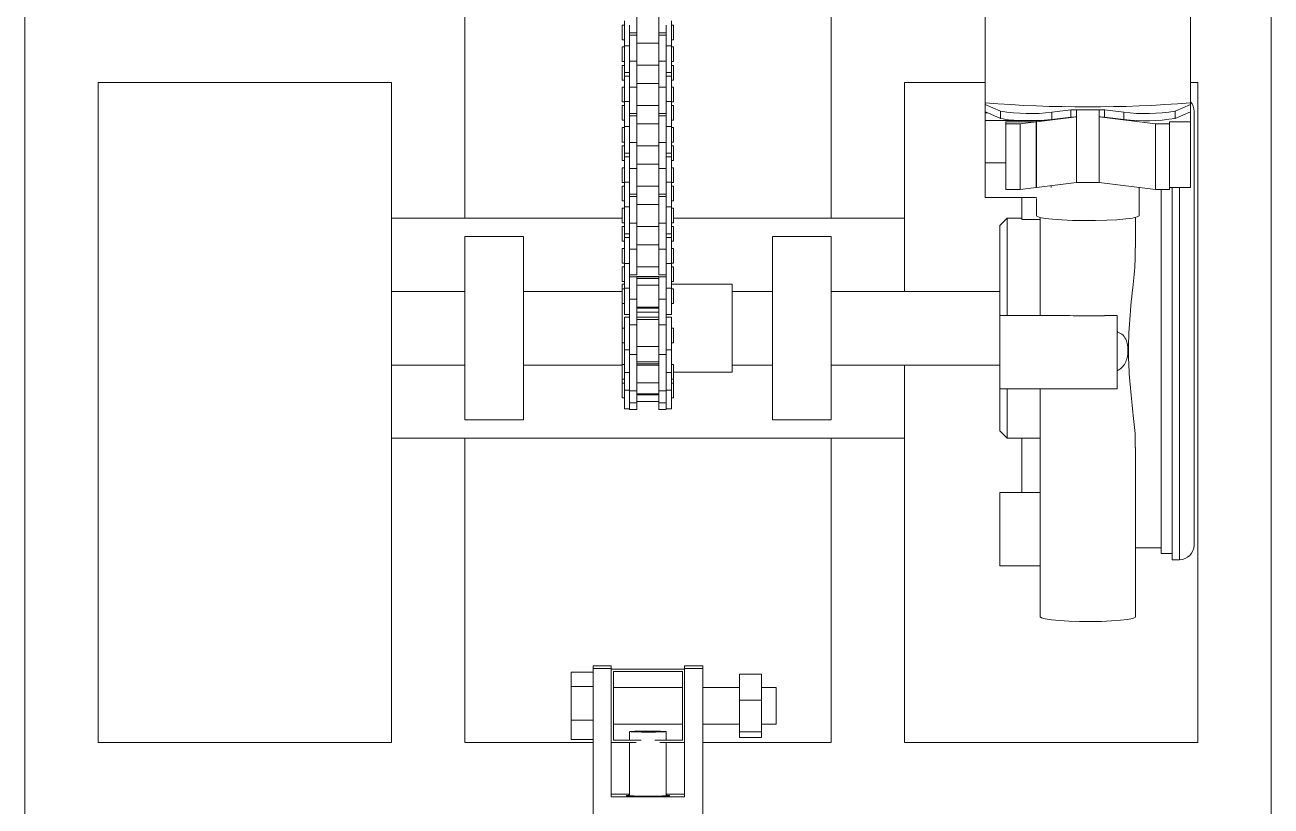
# Model space of a CAD drawing. Header units: millimetres. Extents: x 0 to 1189, y 0 to 841.
# Drawn here: x 522.27 to 556.27, y 634.56 to 655.87 of the extents above; entities that cross this region are included whole.
import ezdxf

# ---------------------------------------------------------------- set-up
doc = ezdxf.new("R2010")
doc.units = ezdxf.units.MM

msp = doc.modelspace()

# ---------------------------------------------------------------- linework, layer by layer
at = {"color": 7, "linetype": 'Continuous', "lineweight": 15}
for p, q in [((534.27, 674.737), (534.27, 650.595)), ((544.27, 674.737), (544.27, 650.595)), ((522.27, 634.296), (522.27, 670.737)), ((556.27, 634.296), (556.27, 670.737)), ((538.97, 656.371), (538.97, 655.652)), ((539.57, 656.371), (539.57, 655.652)), ((548.47, 656.383), (548.47, 653.742)), ((554.07, 656.383), (554.07, 653.742)), ((538.63, 655.867), (538.57, 655.867)), ((538.57, 655.867), (538.57, 655.467)), ((538.63, 655.981), (538.63, 655.303)), ((538.77, 655.862), (538.77, 655.383)), ((539.77, 655.862), (539.77, 655.383)), ((539.91, 655.981), (539.91, 655.303)), ((539.97, 655.867), (539.91, 655.867)), ((539.97, 655.867), (539.97, 655.467)), ((538.77, 655.652), (538.97, 655.652)), ((538.97, 655.592), (538.77, 655.592)), ((538.97, 655.592), (538.97, 655.652)), ((538.97, 655.592), (538.97, 654.882)), ((539.57, 655.652), (539.77, 655.652)), ((539.57, 655.592), (539.57, 655.652)), ((539.77, 655.592), (539.57, 655.592)), ((539.57, 655.592), (539.57, 654.882)), ((538.57, 655.467), (538.63, 655.467)), ((538.63, 655.272), (538.57, 655.272)), ((538.57, 654.872), (538.57, 655.272)), ((538.63, 655.303), (538.77, 655.303)), ((538.63, 655.303), (538.63, 654.572)), ((538.77, 655.383), (538.77, 654.882)), ((539.57, 655.372), (538.97, 655.372)), ((539.77, 655.383), (539.77, 654.882)), ((539.91, 655.303), (539.77, 655.303)), ((539.91, 655.467), (539.97, 655.467)), ((539.91, 655.303), (539.91, 654.572)), ((539.97, 655.272), (539.91, 655.272)), ((539.97, 654.872), (539.97, 655.272)), ((538.57, 654.872), (538.63, 654.872)), ((538.77, 654.882), (538.97, 654.882)), ((538.77, 654.882), (538.77, 654.171)), ((538.97, 654.882), (538.97, 654.171)), ((539.77, 654.882), (539.57, 654.882)), ((539.57, 654.882), (539.57, 654.171)), ((539.77, 654.882), (539.77, 654.171)), ((539.91, 654.872), (539.97, 654.872)), ((538.63, 654.767), (538.57, 654.767)), ((538.57, 654.767), (538.57, 654.367)), ((538.63, 654.572), (538.77, 654.572)), ((538.63, 654.472), (538.63, 654.572)), ((538.97, 654.772), (539.57, 654.772)), ((539.77, 654.572), (539.91, 654.572)), ((539.97, 654.767), (539.91, 654.767)), ((539.91, 654.472), (539.91, 654.572)), ((539.97, 654.767), (539.97, 654.367)), ((524.27, 636.296), (524.27, 654.296)), ((524.27, 654.296), (532.27, 654.296)), ((532.27, 654.296), (532.27, 650.595)), ((538.57, 654.367), (538.63, 654.367)), ((538.63, 654.172), (538.57, 654.172)), ((538.57, 653.772), (538.57, 654.172)), ((538.77, 654.472), (538.63, 654.472)), ((538.63, 654.472), (538.63, 653.781)), ((538.77, 654.171), (538.77, 653.672)), ((538.77, 654.171), (538.97, 654.171)), ((539.57, 654.272), (538.97, 654.272)), ((538.97, 654.171), (538.97, 653.452)), ((539.77, 654.171), (539.57, 654.171)), ((539.57, 654.171), (539.57, 653.452)), ((539.91, 654.472), (539.77, 654.472)), ((539.77, 654.171), (539.77, 653.672)), ((539.91, 654.472), (539.91, 653.781)), ((539.91, 654.367), (539.97, 654.367)), ((539.97, 654.172), (539.91, 654.172)), ((539.97, 653.772), (539.97, 654.172)), ((546.27, 654.296), (546.27, 650.595)), ((548.47, 654.296), (546.27, 654.296)), ((548.47, 654.183), (548.47, 654.183)), ((548.47, 654.072), (548.47, 654.183)), ((554.27, 654.296), (554.07, 654.296)), ((554.07, 654.281), (554.07, 654.281)), ((554.07, 654.281), (554.07, 654.072)), ((554.27, 636.296), (554.27, 654.296)), ((548.47, 653.696), (548.47, 654.082)), ((554.071, 653.696), (554.07, 654.082)), ((538.57, 653.772), (538.63, 653.772)), ((538.63, 653.667), (538.57, 653.667)), ((538.57, 653.667), (538.57, 653.267)), ((538.63, 653.781), (538.77, 653.781)), ((538.63, 653.781), (538.63, 653.103)), ((538.77, 653.662), (538.77, 653.103)), ((538.97, 653.672), (539.57, 653.672)), ((539.91, 653.781), (539.77, 653.781)), ((539.77, 653.672), (539.77, 653.103)), ((539.91, 653.781), (539.91, 653.103)), ((539.91, 653.772), (539.97, 653.772)), ((539.97, 653.667), (539.91, 653.667)), ((539.97, 653.667), (539.97, 653.267)), ((548.891, 653.519), (548.47, 653.696)), ((548.47, 653.497), (548.47, 653.696)), ((548.54, 653.467), (548.47, 653.497)), ((548.47, 653.496), (548.47, 653.467)), ((548.891, 653.32), (548.891, 653.519)), ((550.288, 653.487), (550.81, 653.55)), ((550.288, 653.288), (550.288, 653.487)), ((550.81, 653.351), (550.81, 653.55)), ((551.576, 653.557), (550.965, 653.557)), ((550.965, 653.358), (550.965, 653.557)), ((551.576, 653.358), (551.576, 653.557)), ((552.252, 653.487), (551.73, 653.55)), ((551.73, 653.351), (551.73, 653.55)), ((552.252, 653.288), (552.252, 653.487)), ((553.65, 653.519), (554.071, 653.696)), ((553.65, 653.32), (553.65, 653.519)), ((553.65, 653.32), (554.07, 653.496)), ((554.07, 653.496), (554.071, 653.497)), ((554.07, 653.496), (554.07, 653.222)), ((554.071, 653.497), (554.071, 653.696)), ((554.17, 653.51), (554.17, 641.681)), ((538.57, 653.267), (538.63, 653.267)), ((538.77, 653.452), (538.97, 653.452)), ((538.97, 653.392), (538.77, 653.392)), ((538.97, 653.392), (538.97, 653.452)), ((538.97, 653.392), (538.97, 652.662)), ((539.57, 653.172), (538.97, 653.172)), ((539.57, 653.452), (539.77, 653.452)), ((539.57, 653.392), (539.57, 653.452)), ((539.77, 653.392), (539.57, 653.392)), ((539.57, 653.392), (539.57, 652.662)), ((539.91, 653.267), (539.97, 653.267)), ((548.47, 653.261), (548.47, 653.467)), ((548.54, 653.467), (548.47, 653.467)), ((548.47, 653.261), (549.472, 653.261)), ((548.47, 652.106), (548.47, 653.261)), ((548.891, 653.32), (548.54, 653.467)), ((549.038, 653.222), (549.861, 653.222)), ((549.038, 653.168), (549.038, 653.222)), ((549.424, 653.168), (549.038, 653.168)), ((549.038, 651.377), (549.038, 653.168)), ((549.861, 653.222), (549.424, 653.168)), ((549.424, 651.377), (549.424, 653.168)), ((549.861, 651.431), (549.861, 653.222)), ((549.87, 653.261), (549.869, 653.261)), ((550.965, 653.358), (549.87, 653.223)), ((549.87, 653.223), (549.87, 653.261)), ((549.87, 651.432), (549.87, 653.223)), ((550.288, 653.288), (550.81, 653.351)), ((550.965, 651.567), (550.965, 653.358)), ((551.576, 651.567), (551.576, 653.358)), ((553.116, 653.168), (551.576, 653.358)), ((552.252, 653.288), (551.73, 653.351)), ((553.116, 651.377), (553.116, 653.168)), ((553.503, 653.168), (553.116, 653.168)), ((554.07, 653.222), (553.503, 653.222)), ((553.503, 653.222), (553.503, 653.168)), ((553.503, 651.377), (553.503, 653.168)), ((554.07, 651.431), (554.07, 653.222)), ((538.63, 653.072), (538.57, 653.072)), ((538.57, 652.672), (538.57, 653.072)), ((538.63, 653.103), (538.63, 652.372)), ((538.63, 653.103), (538.77, 653.103)), ((538.77, 653.103), (538.77, 652.662)), ((539.77, 653.103), (539.77, 652.662)), ((539.91, 653.103), (539.77, 653.103)), ((539.91, 653.103), (539.91, 652.372)), ((539.97, 653.072), (539.91, 653.072)), ((539.97, 652.672), (539.97, 653.072)), ((538.57, 652.672), (538.63, 652.672)), ((538.63, 652.567), (538.57, 652.567)), ((538.57, 652.567), (538.57, 652.167)), ((538.77, 652.662), (538.97, 652.662)), ((538.77, 652.662), (538.77, 651.951)), ((538.97, 652.662), (538.97, 651.951)), ((538.97, 652.572), (539.57, 652.572)), ((539.77, 652.662), (539.57, 652.662)), ((539.57, 652.662), (539.57, 651.951)), ((539.77, 652.662), (539.77, 651.951)), ((539.91, 652.672), (539.97, 652.672)), ((539.97, 652.567), (539.91, 652.567)), ((539.97, 652.567), (539.97, 652.167)), ((538.57, 652.167), (538.63, 652.167)), ((538.63, 652.372), (538.77, 652.372)), ((538.63, 652.273), (538.63, 652.372)), ((538.77, 652.273), (538.63, 652.273)), ((538.63, 652.273), (538.63, 651.581)), ((539.77, 652.372), (539.91, 652.372)), ((539.91, 652.273), (539.77, 652.273)), ((539.91, 652.273), (539.91, 652.372)), ((539.91, 652.273), (539.91, 651.581)), ((539.91, 652.167), (539.97, 652.167)), ((538.63, 651.973), (538.57, 651.973)), ((538.57, 651.573), (538.57, 651.973)), ((538.77, 651.951), (538.97, 651.951)), ((538.77, 651.951), (538.77, 651.473)), ((539.57, 652.073), (538.97, 652.073)), ((538.97, 651.951), (538.97, 651.253)), ((539.77, 651.951), (539.57, 651.951)), ((539.57, 651.951), (539.57, 651.253)), ((539.77, 651.951), (539.77, 651.473)), ((539.97, 651.973), (539.91, 651.973)), ((539.97, 651.573), (539.97, 651.973)), ((549.038, 652.106), (548.47, 652.106)), ((548.47, 651.165), (548.47, 652.106)), ((549.87, 652.106), (549.861, 652.106)), ((538.57, 651.573), (538.63, 651.573)), ((538.63, 651.467), (538.57, 651.467)), ((538.57, 651.467), (538.57, 651.067)), ((538.63, 651.581), (538.77, 651.581)), ((538.63, 651.581), (538.63, 650.904)), ((538.77, 651.462), (538.77, 650.904)), ((538.97, 651.473), (539.57, 651.473)), ((539.91, 651.581), (539.77, 651.581)), ((539.77, 651.462), (539.77, 650.904)), ((539.91, 651.581), (539.91, 650.904)), ((539.91, 651.573), (539.97, 651.573)), ((539.97, 651.467), (539.91, 651.467)), ((539.97, 651.467), (539.97, 651.067)), ((550.965, 651.567), (549.87, 651.432)), ((550.27, 651.433), (550.27, 651.481)), ((551.576, 651.567), (550.965, 651.567)), ((553.116, 651.377), (551.576, 651.567)), ((538.77, 651.253), (538.97, 651.253)), ((538.97, 651.193), (538.77, 651.193)), ((538.97, 651.193), (538.97, 651.253)), ((538.97, 651.193), (538.97, 650.463)), ((539.57, 651.253), (539.77, 651.253)), ((539.57, 651.193), (539.57, 651.253)), ((539.77, 651.193), (539.57, 651.193)), ((539.57, 651.193), (539.57, 650.463)), ((548.47, 651.165), (549.87, 651.165)), ((549.424, 651.377), (549.038, 651.377)), ((549.861, 651.431), (549.424, 651.377)), ((549.47, 650.562), (549.47, 651.165)), ((549.87, 651.132), (549.87, 650.669)), ((552.67, 650.669), (552.67, 651.432)), ((553.503, 651.377), (553.116, 651.377)), ((553.27, 651.377), (553.27, 641.455)), ((554.07, 651.431), (553.503, 651.431)), ((553.57, 651.431), (553.57, 641.281)), ((538.57, 651.067), (538.63, 651.067)), ((538.63, 650.873), (538.57, 650.873)), ((538.57, 650.473), (538.57, 650.873)), ((538.63, 650.904), (538.77, 650.904)), ((538.63, 650.904), (538.63, 650.173)), ((538.77, 650.904), (538.77, 650.463)), ((539.57, 650.973), (538.97, 650.973)), ((539.77, 650.904), (539.77, 650.463)), ((539.91, 650.904), (539.77, 650.904)), ((539.91, 651.067), (539.97, 651.067)), ((539.91, 650.904), (539.91, 650.173)), ((539.97, 650.873), (539.91, 650.873)), ((539.97, 650.473), (539.97, 650.873)), ((538.57, 650.595), (532.27, 650.595)), ((532.27, 650.595), (532.27, 648.599)), ((538.57, 650.473), (538.63, 650.473)), ((538.77, 650.463), (538.97, 650.463)), ((538.77, 650.463), (538.77, 649.752)), ((538.97, 650.463), (538.97, 649.752)), ((539.77, 650.463), (539.57, 650.463)), ((539.57, 650.463), (539.57, 649.752)), ((539.77, 650.463), (539.77, 649.752)), ((539.91, 650.473), (539.97, 650.473)), ((546.27, 650.595), (539.97, 650.595)), ((546.27, 648.599), (546.27, 650.595)), ((549.07, 650.595), (548.87, 650.395)), ((549.47, 650.595), (549.07, 650.595)), ((549.07, 650.595), (549.07, 647.939)), ((549.47, 650.562), (549.97, 650.562)), ((549.97, 650.618), (549.97, 647.939)), ((552.57, 649.792), (552.57, 650.618)), ((535.87, 650.095), (534.27, 650.095)), ((534.27, 645.095), (534.27, 650.095)), ((535.87, 645.095), (535.87, 650.095)), ((538.63, 650.367), (538.57, 650.367)), ((538.57, 650.367), (538.57, 649.967)), ((538.63, 650.173), (538.77, 650.173)), ((538.63, 650.073), (538.63, 650.173)), ((538.97, 650.373), (539.57, 650.373)), ((539.77, 650.173), (539.91, 650.173)), ((539.97, 650.367), (539.91, 650.367)), ((539.91, 650.073), (539.91, 650.173)), ((539.97, 650.367), (539.97, 649.967)), ((544.27, 650.095), (542.67, 650.095)), ((542.67, 645.095), (542.67, 650.095)), ((544.27, 645.095), (544.27, 650.095)), ((548.87, 647.939), (548.87, 650.395)), ((538.57, 649.967), (538.63, 649.967)), ((538.63, 649.773), (538.57, 649.773)), ((538.57, 649.773), (538.57, 649.373)), ((538.77, 650.073), (538.63, 650.073)), ((538.63, 649.364), (538.63, 650.073)), ((538.77, 649.752), (538.97, 649.752)), ((538.77, 649.752), (538.77, 649.283)), ((539.57, 649.873), (538.97, 649.873)), ((538.97, 649.752), (538.97, 649.053)), ((539.77, 649.752), (539.57, 649.752)), ((539.57, 649.752), (539.57, 649.053)), ((539.91, 650.073), (539.77, 650.073)), ((539.77, 649.752), (539.77, 649.283)), ((539.91, 649.364), (539.91, 650.073)), ((539.91, 649.967), (539.97, 649.967)), ((539.97, 649.773), (539.91, 649.773)), ((539.97, 649.773), (539.97, 649.373)), ((538.57, 649.373), (538.63, 649.373)), ((538.63, 649.267), (538.57, 649.267)), ((538.57, 649.267), (538.57, 648.867)), ((538.63, 649.364), (538.77, 649.364)), ((538.63, 648.688), (538.63, 649.364)), ((538.77, 648.795), (538.77, 649.283)), ((538.97, 649.273), (539.57, 649.273)), ((539.91, 649.364), (539.77, 649.364)), ((539.77, 648.795), (539.77, 649.283)), ((539.91, 649.373), (539.97, 649.373)), ((539.91, 648.688), (539.91, 649.364)), ((539.97, 649.267), (539.91, 649.267)), ((539.97, 649.267), (539.97, 648.867)), ((538.57, 648.867), (538.63, 648.867)), ((538.63, 648.795), (538.57, 648.795)), ((538.57, 648.674), (538.57, 648.795)), ((538.77, 649.053), (538.97, 649.053)), ((538.97, 648.994), (538.77, 648.994)), ((538.77, 648.385), (538.77, 648.795)), ((539.57, 649.011), (538.97, 649.011)), ((538.97, 649.003), (539.57, 649.003)), ((538.97, 649.001), (539.57, 649.001)), ((538.97, 649.001), (538.97, 648.994)), ((538.97, 648.385), (538.97, 648.994)), ((538.97, 648.955), (539.57, 648.955)), ((539.57, 648.774), (538.97, 648.774)), ((539.57, 649.053), (539.77, 649.053)), ((539.57, 649.001), (539.57, 648.994)), ((539.77, 648.994), (539.57, 648.994)), ((539.57, 648.385), (539.57, 648.994)), ((539.77, 648.385), (539.77, 648.795)), ((539.91, 648.867), (539.97, 648.867)), ((541.57, 648.795), (539.91, 648.795)), ((541.57, 646.395), (541.57, 648.795)), ((534.27, 648.599), (532.27, 648.599)), ((532.27, 646.592), (532.27, 648.599)), ((538.57, 648.599), (535.87, 648.599)), ((538.63, 648.674), (538.57, 648.674)), ((538.57, 648.674), (538.57, 648.274)), ((538.63, 648.688), (538.77, 648.688)), ((538.63, 647.974), (538.63, 648.688)), ((538.77, 648.385), (538.97, 648.385)), ((538.77, 647.69), (538.77, 648.385)), ((538.97, 647.69), (538.97, 648.385)), ((539.77, 648.385), (539.57, 648.385)), ((539.57, 647.69), (539.57, 648.385)), ((539.91, 648.688), (539.77, 648.688)), ((539.77, 647.69), (539.77, 648.385)), ((539.91, 647.974), (539.91, 648.688)), ((539.97, 648.674), (539.91, 648.674)), ((539.97, 648.674), (539.97, 648.274)), ((542.67, 648.599), (541.57, 648.599)), ((548.87, 648.599), (544.27, 648.599)), ((538.57, 648.274), (538.63, 648.274)), ((538.57, 647.58), (538.57, 648.274)), ((538.97, 648.174), (539.57, 648.174)), ((538.97, 648.145), (539.57, 648.145)), ((539.91, 648.274), (539.97, 648.274)), ((538.63, 647.974), (538.77, 647.974)), ((538.77, 647.899), (538.63, 647.899)), ((538.63, 647.003), (538.63, 647.899)), ((538.97, 648.034), (539.57, 648.034)), ((538.97, 647.896), (539.57, 647.896)), ((538.97, 647.833), (539.57, 647.833)), ((539.57, 647.896), (539.57, 647.966)), ((539.77, 647.974), (539.91, 647.974)), ((539.91, 647.899), (539.77, 647.899)), ((539.91, 647.003), (539.91, 647.899)), ((550.776, 647.939), (548.87, 647.939)), ((548.87, 646.84), (548.87, 647.939)), ((552.07, 647.939), (551.721, 647.939)), ((552.07, 645.939), (552.07, 647.939)), ((538.63, 647.599), (538.57, 647.599)), ((538.57, 647.599), (538.57, 647.58)), ((538.57, 647.58), (538.57, 647.199)), ((538.77, 647.69), (538.97, 647.69)), ((538.77, 647.003), (538.77, 647.69)), ((538.97, 646.879), (538.97, 647.69)), ((539.77, 647.69), (539.57, 647.69)), ((539.57, 646.879), (539.57, 647.69)), ((539.77, 647.003), (539.77, 647.69)), ((539.97, 647.599), (539.91, 647.599)), ((539.97, 647.599), (539.97, 647.58)), ((539.97, 647.58), (539.97, 647.199)), ((538.57, 647.199), (538.63, 647.199)), ((538.57, 646.592), (538.57, 647.199)), ((538.97, 647.099), (539.57, 647.099)), ((539.91, 647.199), (539.97, 647.199)), ((538.63, 647.003), (538.77, 647.003)), ((538.63, 646.384), (538.63, 647.003)), ((538.77, 646.499), (538.77, 647.003)), ((538.77, 646.879), (538.97, 646.879)), ((538.97, 646.683), (538.97, 646.879)), ((539.57, 646.879), (539.77, 646.879)), ((539.57, 646.683), (539.57, 646.879)), ((539.91, 647.003), (539.77, 647.003)), ((539.77, 646.499), (539.77, 647.003)), ((539.91, 646.384), (539.91, 647.003)), ((548.87, 645.939), (548.87, 646.84)), ((532.27, 646.592), (534.27, 646.592)), ((532.27, 646.592), (532.27, 644.595)), ((535.87, 646.592), (538.57, 646.592)), ((538.63, 646.603), (538.57, 646.603)), ((538.57, 646.603), (538.57, 646.584)), ((538.57, 646.584), (538.57, 646.203)), ((538.63, 646.384), (538.77, 646.384)), ((538.63, 645.903), (538.63, 646.384)), ((538.77, 645.886), (538.77, 646.501)), ((538.97, 646.676), (539.57, 646.676)), ((538.97, 646.676), (538.97, 646.621)), ((538.97, 645.886), (538.97, 646.621)), ((538.97, 646.621), (539.57, 646.621)), ((538.97, 646.621), (538.97, 646.603)), ((538.97, 646.588), (539.57, 646.588)), ((539.57, 646.676), (539.57, 646.621)), ((539.57, 645.886), (539.57, 646.621)), ((539.57, 646.621), (539.57, 646.603)), ((539.77, 645.886), (539.77, 646.501)), ((539.91, 646.384), (539.77, 646.384)), ((539.97, 646.603), (539.91, 646.603)), ((539.91, 645.903), (539.91, 646.384)), ((539.97, 646.603), (539.97, 646.584)), ((539.97, 646.584), (539.97, 646.203)), ((539.97, 646.395), (541.57, 646.395)), ((541.57, 646.592), (542.67, 646.592)), ((544.27, 646.592), (548.87, 646.592)), ((546.27, 644.595), (546.27, 646.592)), ((538.57, 646.203), (538.63, 646.203)), ((538.57, 646.203), (538.57, 646.095)), ((538.63, 646.095), (538.57, 646.095)), ((538.57, 646.095), (538.57, 645.861)), ((538.97, 646.103), (539.57, 646.103)), ((539.91, 646.203), (539.97, 646.203)), ((539.97, 646.095), (539.91, 646.095)), ((539.97, 646.203), (539.97, 646.095)), ((539.97, 646.095), (539.97, 645.861)), ((538.57, 645.861), (538.57, 645.695)), ((538.57, 645.695), (538.63, 645.695)), ((538.63, 645.903), (538.77, 645.903)), ((538.63, 645.395), (538.63, 645.903)), ((538.77, 645.886), (538.97, 645.886)), ((538.77, 645.557), (538.77, 645.886)), ((538.97, 645.557), (538.97, 645.886)), ((538.97, 645.808), (539.57, 645.808)), ((538.97, 645.78), (539.57, 645.78)), ((539.77, 645.886), (539.57, 645.886)), ((539.57, 645.557), (539.57, 645.886)), ((539.77, 645.903), (539.91, 645.903)), ((539.77, 645.557), (539.77, 645.886)), ((539.91, 645.395), (539.91, 645.903)), ((539.91, 645.695), (539.97, 645.695)), ((539.97, 645.861), (539.97, 645.695)), ((548.87, 645.939), (552.07, 645.939)), ((548.87, 644.795), (548.87, 645.939)), ((549.07, 645.939), (549.07, 644.595)), ((549.97, 645.939), (549.97, 639.723)), ((538.63, 645.395), (538.77, 645.395)), ((538.77, 645.557), (538.97, 645.557)), ((538.77, 645.375), (538.77, 645.557)), ((538.77, 645.375), (538.97, 645.375)), ((538.97, 645.595), (539.57, 645.595)), ((538.97, 645.375), (538.97, 645.557)), ((539.77, 645.557), (539.57, 645.557)), ((539.57, 645.375), (539.57, 645.557)), ((539.57, 645.375), (539.77, 645.375)), ((539.77, 645.375), (539.77, 645.557)), ((539.77, 645.395), (539.91, 645.395)), ((534.27, 645.095), (535.87, 645.095)), ((542.67, 645.095), (544.27, 645.095)), ((548.87, 644.795), (549.07, 644.595)), ((532.27, 644.595), (546.27, 644.595)), ((532.27, 644.595), (532.27, 636.296)), ((534.27, 644.595), (534.27, 636.296)), ((544.27, 644.595), (544.27, 636.296)), ((546.27, 644.595), (546.27, 636.296)), ((549.07, 644.595), (549.97, 644.595)), ((549.47, 643.116), (549.47, 644.595)), ((552.57, 639.723), (552.57, 644.338)), ((549.97, 643.116), (548.87, 643.116)), ((548.87, 642.017), (548.87, 643.116)), ((548.87, 641.116), (548.87, 642.017)), ((553.27, 641.605), (552.57, 641.605)), ((552.57, 641.602), (553.27, 641.602)), ((553.27, 641.455), (553.57, 641.455)), ((553.57, 641.281), (553.77, 641.281)), ((548.87, 641.116), (549.97, 641.116)), ((537.17, 638.217), (537.77, 638.217)), ((537.17, 637.825), (537.17, 638.217)), ((537.77, 638.382), (538.27, 638.382)), ((537.77, 638.382), (537.77, 638.31)), ((537.77, 638.31), (538.27, 638.31)), ((537.77, 634.311), (537.77, 638.31)), ((538.27, 638.382), (538.27, 638.31)), ((538.27, 638.31), (538.27, 634.811)), ((538.27, 638.296), (540.27, 638.296)), ((538.33, 636.356), (538.33, 638.236)), ((538.33, 638.236), (540.21, 638.236)), ((540.21, 638.236), (540.21, 636.356)), ((540.27, 638.382), (540.77, 638.382)), ((540.27, 638.382), (540.27, 638.31)), ((540.27, 638.31), (540.77, 638.31)), ((540.27, 634.811), (540.27, 638.31)), ((540.77, 638.382), (540.77, 638.31)), ((540.77, 638.31), (540.77, 634.311)), ((541.77, 638.162), (542.37, 638.162)), ((541.77, 638.162), (541.77, 637.449)), ((542.37, 638.162), (542.37, 637.449)), ((537.17, 637.825), (537.77, 637.825)), ((537.17, 636.905), (537.17, 637.825)), ((540.21, 637.796), (538.33, 637.796)), ((541.77, 637.796), (540.77, 637.796)), ((542.77, 637.796), (542.37, 637.796)), ((542.77, 637.796), (542.77, 636.796)), ((541.77, 637.449), (542.37, 637.449)), ((541.77, 637.449), (541.77, 636.584)), ((542.37, 637.449), (542.37, 636.584)), ((537.17, 636.905), (537.77, 636.905)), ((537.17, 636.376), (537.17, 636.905)), ((538.33, 636.796), (540.21, 636.796)), ((538.77, 636.591), (538.77, 636.356)), ((539.77, 636.356), (539.77, 636.591)), ((540.77, 636.796), (541.77, 636.796)), ((541.77, 636.584), (542.37, 636.584)), ((541.77, 636.584), (541.77, 636.431)), ((542.37, 636.796), (542.77, 636.796)), ((542.37, 636.584), (542.37, 636.431)), ((524.27, 636.296), (532.27, 636.296)), ((534.27, 636.296), (537.77, 636.296)), ((537.17, 636.376), (537.77, 636.376)), ((538.27, 636.296), (538.946, 636.296)), ((539.081, 636.356), (538.33, 636.356)), ((538.77, 636.296), (538.77, 634.839)), ((540.21, 636.356), (539.459, 636.356)), ((539.594, 636.296), (540.27, 636.296)), ((539.77, 634.839), (539.77, 636.296)), ((540.77, 636.296), (544.27, 636.296)), ((541.77, 636.431), (542.37, 636.431)), ((546.27, 636.296), (554.27, 636.296)), ((538.27, 634.883), (538.77, 634.883)), ((538.27, 634.811), (540.27, 634.811)), ((539.77, 634.883), (540.27, 634.883))]:
    msp.add_line(p, q, dxfattribs=at)
at = {"color": 8, "linetype": 'Continuous', "lineweight": 15}
msp.add_line((553.77, 641.281), (553.77, 651.431), dxfattribs=at)
at = {"color": 7, "linetype": 'Continuous', "lineweight": 15, "flags": 128}
for points in [[(552.67, 650.669), (552.668, 650.661), (552.614, 650.63), (552.491, 650.601), (552.305, 650.576), (552.066, 650.555), (551.786, 650.54), (551.48, 650.532), (551.164, 650.531), (550.852, 650.537), (550.562, 650.549), (550.309, 650.568), (550.104, 650.592), (549.96, 650.62), (549.883, 650.651), (549.87, 650.669)], [(552.57, 639.723), (552.562, 639.708), (552.492, 639.679), (552.357, 639.653), (552.163, 639.63), (551.92, 639.612), (551.643, 639.6), (551.346, 639.595), (551.045, 639.596), (550.756, 639.605), (550.494, 639.62), (550.275, 639.641), (550.109, 639.665), (550.005, 639.694), (549.97, 639.723), (549.97, 639.723)], [(539.474, 636.58), (539.634, 636.583), (539.737, 636.587), (539.77, 636.592), (539.727, 636.596), (539.614, 636.6), (539.449, 636.603), (539.257, 636.603), (539.066, 636.602), (538.907, 636.6), (538.803, 636.596), (538.771, 636.591), (538.814, 636.587), (538.927, 636.583), (539.092, 636.58), (539.284, 636.579), (539.474, 636.58)], [(539.27, 634.832), (539.065, 634.833), (538.885, 634.836), (538.751, 634.84), (538.68, 634.844), (538.68, 634.849), (538.751, 634.854), (538.77, 634.855)], [(539.77, 634.855), (539.79, 634.854), (539.861, 634.849), (539.861, 634.844), (539.79, 634.84), (539.656, 634.836), (539.476, 634.833), (539.27, 634.832)]]:
    msp.add_lwpolyline(points, dxfattribs=at)
at = {"color": 7, "linetype": 'Continuous', "lineweight": 15}
for centre, radius, start, end in [((551.27, 689.533), 35.9, 265.5267, 274.4733), ((549.703, 658.391), 4.939, 260.5341, 276.8044), ((550.953, 652.16), 1.397, 89.5086, 95.8545), ((551.588, 652.16), 1.397, 84.1455, 90.4915), ((552.838, 658.391), 4.939, 263.1956, 279.4659), ((553.77, 653.51), 0.4, 0, 41.3612), ((549.422, 655.662), 2.401, 257.2244, 271.1936), ((549.67, 661.166), 7.907, 268.5626, 271.4374), ((549.783, 657.96), 4.7, 271.0446, 276.1725), ((550.953, 651.961), 1.397, 89.5086, 95.8545), ((551.588, 651.961), 1.397, 84.1455, 90.4915), ((552.838, 658.193), 4.94, 263.1971, 279.4644), ((553.77, 641.681), 0.4, 270, 0)]:
    msp.add_arc(centre, radius, start, end, dxfattribs=at)
for points, knots in [([(552.56, 644.338), (552.563, 644.414), (552.571, 644.691), (552.507, 645.232), (552.428, 645.959), (552.369, 646.796), (552.395, 647.721), (552.485, 648.62), (552.565, 649.317), (552.56, 649.672), (552.558, 649.792)], [0, 0, 0, 0, 0.048215, 0.176173, 0.31477, 0.455915, 0.624442, 0.7985, 0.931721, 1, 1, 1, 1]), ([(539.57, 648.955), (539.57, 648.901), (539.57, 648.799), (539.57, 648.714), (539.57, 648.674)], [0, 0, 0, 0, 0.525223, 1, 1, 1, 1]), ([(550.776, 647.939), (550.898, 647.937), (551.158, 647.932), (551.498, 647.939), (551.675, 647.936), (551.721, 647.935)], [0, 0, 0, 0, 0.395779, 0.841155, 1, 1, 1, 1]), ([(539.57, 647.699), (539.57, 647.684), (539.57, 647.649), (539.57, 647.617), (539.57, 647.599)], [0, 0, 0, 0, 0.440471, 1, 1, 1, 1]), ([(552.07, 647.497), (552.077, 647.494), (552.138, 647.474), (552.239, 647.414), (552.329, 647.272), (552.367, 647.095), (552.368, 646.917), (552.337, 646.748), (552.272, 646.601), (552.181, 646.497), (552.104, 646.454), (552.07, 646.436)], [0, 0, 0, 0, 0.0180694, 0.1648794, 0.3127198, 0.4382295, 0.5545767, 0.6693982, 0.7852112, 0.9064269, 1, 1, 1, 1]), ([(538.97, 646.676), (538.97, 646.727), (538.97, 646.831), (538.97, 646.953), (538.97, 647.051), (538.97, 647.111)], [0, 0, 0, 0, 0.2755935, 0.5578085, 1, 1, 1, 1]), ([(539.57, 646.676), (539.57, 646.728), (539.57, 646.807), (539.57, 646.86), (539.57, 646.879)], [0, 0, 0, 0, 0.658894, 1, 1, 1, 1])]:
    msp.add_open_spline(points, degree=3, knots=knots, dxfattribs=at)

doc.saveas('drawing.dxf')
